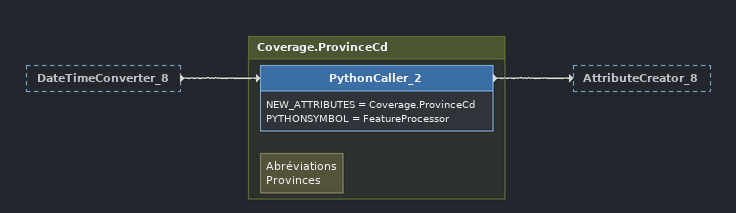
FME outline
DateTimeConverter_8 [outside]
    -> PythonCaller_2

Bookmark: Coverage.ProvinceCd
Note: Abréviations / Provinces
PythonCaller_2
    NEW_ATTRIBUTES = Coverage.ProvinceCd
    PYTHONSYMBOL = FeatureProcessor
    -> AttributeCreator_8
